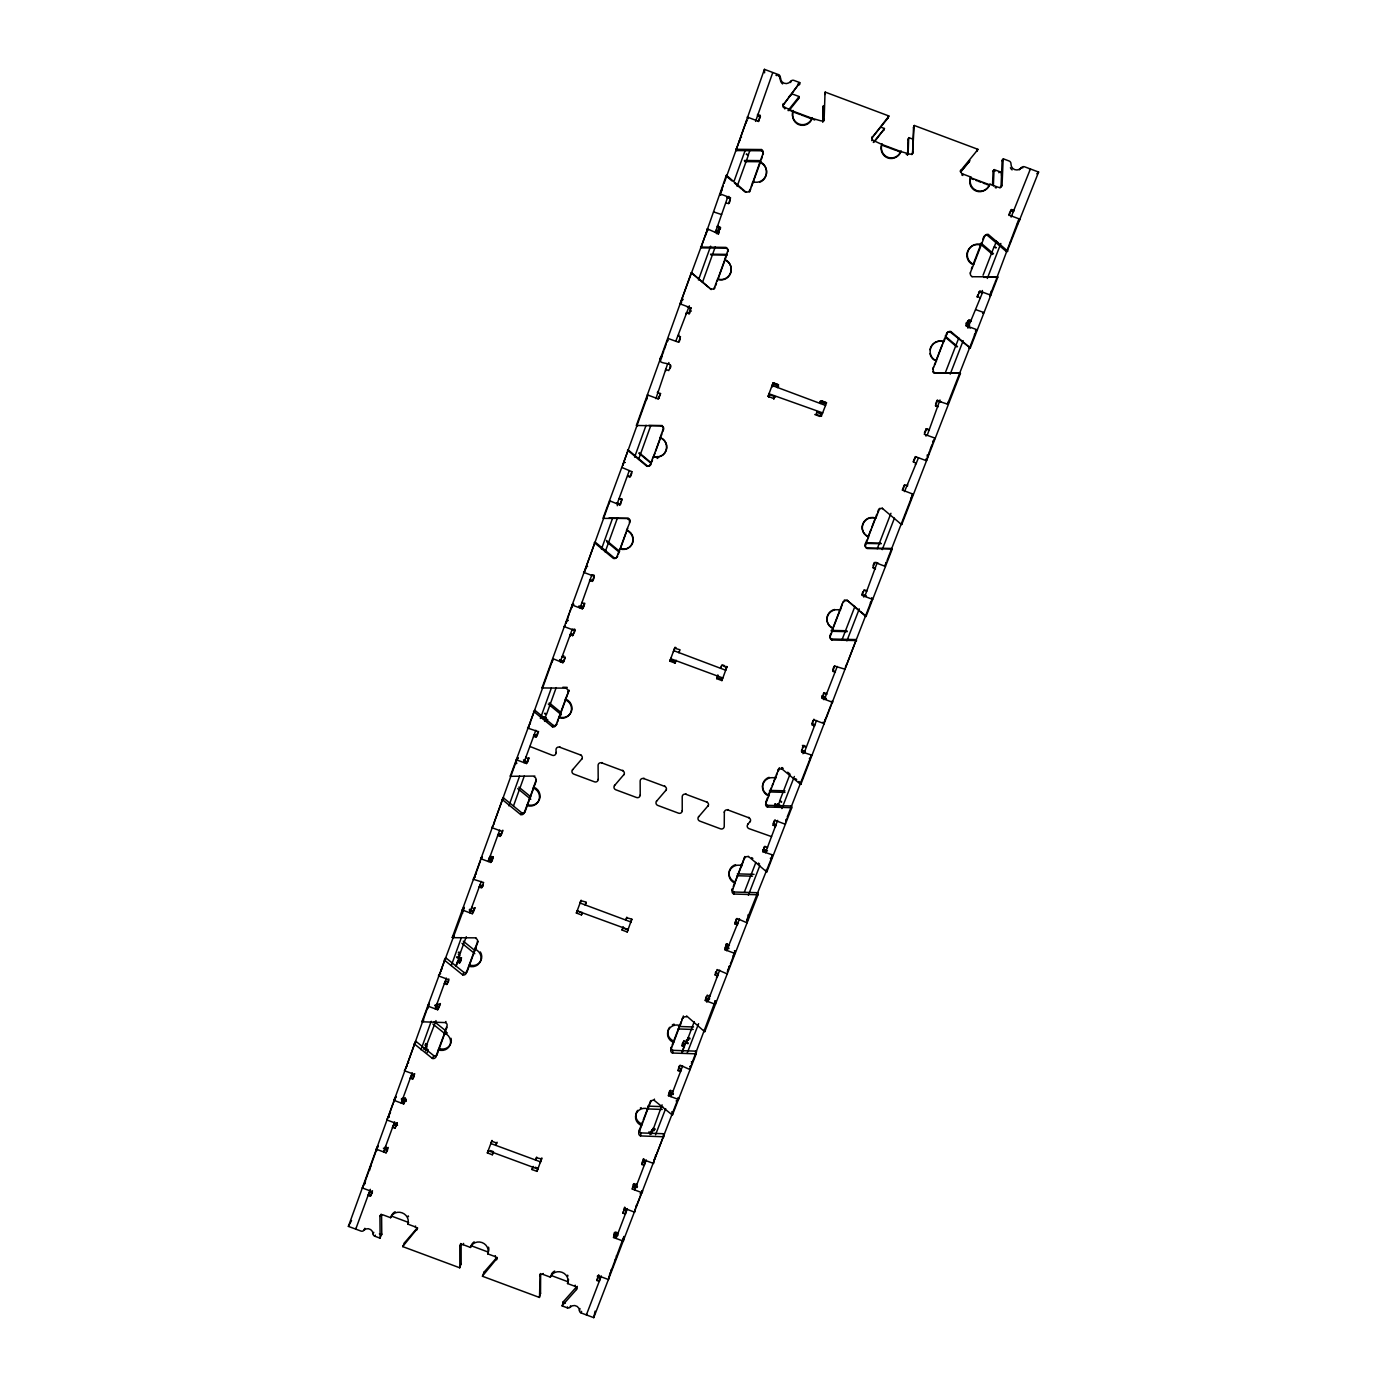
<?xml version="1.0" encoding="UTF-8"?>
<svg xmlns="http://www.w3.org/2000/svg" width="1387" height="1387" viewBox="0 0 1387 1387"><rect width="100%" height="100%" fill="white"/><g stroke="black" fill="none" stroke-linecap="round" stroke-linejoin="round"><path stroke-width="1.5" d="M829.929 635.957A2.791 2.774 -19.2 0 0 831.663 639.026L855.502 639.563A2.809 2.774 -20.5 0 1 856.299 639.736L800.836 784.366A2.774 2.705 0.3 0 1 800.126 783.984L782.077 769.057L782.077 767.739M783.447 107.562A3.034 2.913 -77 0 1 783.239 104.979L799.328 83.359A3.051 2.93 -76.5 0 0 799.744 82.579L793.953 80.411A3.051 2.93 -76.8 0 0 790.677 81.365A6.12 5.86 -77.2 0 1 780.344 77.481A3.051 2.93 -77.7 0 0 778.436 74.603L764.428 69.35L735.942 150.385A2.999 2.895 -80 0 0 736.757 150.559L761.463 150.767A2.999 2.895 -78.3 0 1 763.145 154.616L763.058 153.402A3.017 2.913 -78.4 0 0 761.359 149.536L736.549 149.311A3.017 2.913 -80 0 1 735.734 149.137M698.615 816.51L698.511 816.943A2.739 2.687 13 0 0 699.759 821.087L720.529 828.837A2.739 2.687 10.6 0 0 724.239 826.531L724.343 811.88M540.132 1274.012L539.526 1296.741A2.618 2.445 17.2 0 1 539.387 1297.434L482.468 1276.265L484.063 1272.122L496.979 1257.315M540.393 1293.828A2.601 2.427 17.2 0 0 540.531 1293.135L540.635 1273.543M783.239 103.54A3.051 2.913 -77 0 0 784.938 107.423L784.938 108.845A3.034 2.913 -77 0 1 784.453 108.619M777.622 820.376L765.468 852.71L765.572 850.214L767.479 850.924M777.812 805.708L777.83 804.113L777.101 805.986M748.287 856.264L766.161 871.452A2.739 2.67 6.1 0 0 766.855 871.834L791.717 807.841A2.757 2.705 2.6 0 0 790.937 807.667L767.427 807.026A2.757 2.705 5 0 1 765.815 803.541L768.745 795.965A9.674 9.484 4.2 0 1 763.11 783.724A9.674 9.484 4.2 0 1 775.576 778.246L778.523 769.109L777.743 771.172M773.287 823.739L775.697 824.624L775.662 826.392L773.096 824.988M775.576 778.246L775.593 777.466A9.64 9.449 4.1 0 0 774.761 777.205M773.096 825.421L775.038 819.96M774.622 806.61L775.35 803.784M773.183 855.103L762.902 851.739L763.11 849.572M790.33 95.703L790.347 95.339A2.93 2.809 -76.7 0 1 793.485 94.437L799.033 96.518L798.964 97.94A2.913 2.791 -76.4 0 1 798.565 98.685L788.96 110.7M790.659 82.526L790.677 81.365M771.415 857.738L770.322 858.31M771.553 836.604L748.963 828.628A2.757 2.687 7.5 0 1 747.853 824.363L747.888 823.913M822.699 121.779L823.445 105.655A2.93 2.809 -74.5 0 0 823.271 106.487L822.838 122.021M823.531 121.258A3.034 2.913 -74.7 0 0 824.103 120.288L825.022 92.981A3.051 2.93 -74.6 0 1 825.213 92.114L888.824 115.953L888.339 117.34A3.034 2.913 -70.9 0 1 887.923 118.12L871.729 138.128L888.408 116.716A3.051 2.93 -70.9 0 0 888.824 115.953M824.103 120.288L824.294 118.901A3.051 2.93 -74.7 0 1 820.515 120.738L812.245 118.363A10.628 10.194 -75.9 0 1 799.051 124.743A10.628 10.194 -75.9 0 1 793.139 111.203L784.938 107.423M766.161 871.452L766.213 870.36M766.855 871.834L766.924 869.892A2.739 2.653 6.1 0 1 766.317 869.58M767.444 846.781L767.41 847.7L764.861 846.278M907.566 155.119L908.104 139.706A2.913 2.791 -68.9 0 1 908.277 138.873L908.849 137.642L912.646 139.064M908.121 153.957L908.658 138.457A2.93 2.809 -68.9 0 1 908.849 137.642M911.796 154.616A3.034 2.913 -68.7 0 0 912.577 153.42L913.496 127.691A3.034 2.913 -68.9 0 1 913.686 126.841L914.293 125.489L977.887 149.311A3.051 2.93 -65.2 0 1 977.471 150.073L976.569 151.322A3.034 2.913 -65.2 0 0 976.985 150.542L977.887 149.311M912.577 153.42L914.102 126.338A3.051 2.93 -68.9 0 1 914.293 125.489M768.745 795.965L768.779 795.15A9.64 9.449 4.1 0 1 769.126 777.327M767.427 807.026L767.496 805.344A2.739 2.687 5 0 1 765.901 801.877L767.462 797.785M992.503 185.373L993.092 171.537A2.913 2.791 -63.3 0 1 993.283 170.705L994.202 169.613L999.75 171.693A2.93 2.809 -63.1 0 1 1001.535 174.433A5.86 5.6 -62.7 0 0 1002.212 177.397M993.369 185.875L994.011 170.428A2.93 2.809 -63.3 0 1 994.202 169.613M999.992 187.921A3.034 2.913 -62.8 0 0 1001.033 186.551L1002.125 160.892A3.034 2.913 -63.2 0 1 1002.316 160.042L1003.338 158.829L1009.112 160.996A3.051 2.93 -63 0 1 1010.967 163.874A6.12 5.843 -62.6 0 0 1021.3 167.74A3.051 2.93 -62.1 0 1 1024.612 166.804L1038.62 172.057L1006.91 251.827A2.999 2.895 -59.7 0 1 1006.182 251.411L987.423 235.374A2.999 2.895 -61.4 0 0 983.643 237.16L982.759 239.431M1001.033 186.551L1002.038 185.477L1003.13 159.696A3.051 2.93 -63.2 0 1 1003.338 158.829M765.815 803.541L765.901 801.877M798.565 98.685L798.635 97.263A2.93 2.809 -76.4 0 0 799.033 96.518M783.239 104.979L799.328 83.359M799.744 82.579L799.658 84.122A3.051 2.913 -76.5 0 1 799.259 84.902M757.909 894.91L758.013 892.864A2.722 2.635 7.4 0 0 757.233 892.691L734.052 892.014A2.722 2.635 9.3 0 1 732.457 888.582L732.249 890.61A2.739 2.653 9.3 0 0 733.844 894.043L757.129 894.736A2.739 2.653 7.4 0 1 757.909 894.91L704.804 1031.633A2.705 2.583 11.3 0 1 704.128 1031.269L686.582 1015.925M757.129 894.736L757.233 892.691M748.217 914.674L749.136 915.732L748.182 915.385M747.628 919.009L747.073 922.806L736.913 918.471M747.853 824.363L750.055 821.468M750.02 821.902A2.757 2.687 7.6 0 0 748.807 817.758L748.841 817.324M739.514 918.87L726.632 950.719M732.249 890.61L735.11 883.172A9.588 9.328 8.9 0 1 729.51 871.123A9.588 9.328 8.9 0 1 741.82 865.748L744.871 856.507L733.238 886.588M737.693 922.719L737.503 924.886L734.954 923.933L735.162 921.766L737.693 922.719L737.19 924.019M733.636 955.071L732.96 955.955M741.82 865.748L741.924 864.794A9.553 9.293 8.9 0 0 741.091 864.534M727.308 973.033L727.221 973.917L717.131 969.548M727.481 971.316L728.244 968.958M729.458 945.223L726.857 944.842M733.844 894.043L734.052 892.014M735.11 883.172L735.214 882.167A9.553 9.293 8.9 0 1 735.526 864.638M726.233 947.754L726.961 943.853M726.094 946.784L726.441 943.853M734.451 952.938L735.283 950.806L735.127 953.528L724.968 949.748L725.557 946.558M714.842 1000.668L715.796 1001.033L715.415 1004.327L705.289 1000.564L706.191 996.577M719.697 970.189L707.821 1001.501L708.237 998.207L709.659 998.744M715.467 972.651L717.981 973.587L717.72 975.963L715.172 975.009L715.813 971.732M713.82 1006.685L714.27 1004.951M709.884 995.12L709.693 996.646L707.249 995.086M704.128 1031.269L704.319 1029.795M704.804 1031.633L705.029 1029.847M825.213 92.114L824.832 94.489A3.034 2.913 -74.6 0 1 825.005 93.622M696.135 1053.981L696.499 1051.294A2.67 2.566 11.8 0 0 695.737 1051.138L672.955 1050.358A2.67 2.566 13.1 0 1 671.36 1047.029L670.892 1049.682A2.687 2.566 13.1 0 0 672.487 1053.028L695.372 1053.808A2.687 2.566 11.8 0 1 696.135 1053.981L672.452 1114.94A2.67 2.549 12.8 0 1 671.776 1114.576L654.213 1100.376L654.456 1099.111M695.372 1053.808L695.737 1051.138M692.356 1061.748L691.367 1061.748M724.274 812.297A2.757 2.687 10 0 1 727.984 809.991L728.036 809.557M690.57 1065.962L690.05 1069.602L680.115 1065.181M678.728 1097.776L678.468 1099.44L668.447 1095.713L668.794 1093.58M688.004 1043.7L686.184 1043.024L694.263 1021.647M677.185 1100.619L676.128 1100.983M682.647 1065.944L670.944 1096.649L671.568 1092.852L673.441 1093.545M686.184 1043.024L686.704 1039.643L688.524 1040.319M678.59 1067.903L681.086 1068.84L680.653 1071.579L678.139 1070.643L678.815 1067.314M682.404 1052.3L684.935 1044.238L682.525 1043.353L682.976 1042.192M672.452 1114.94L672.92 1112.01A2.67 2.531 12.8 0 1 672.279 1111.68M684.537 1046.786L682.109 1045.885L683.999 1040.631M682.109 1045.885L682.525 1043.353M671.776 1114.576L672.244 1111.646M672.972 1090.823L672.799 1091.881L670.406 1090.234M576.472 1286.893L563.417 1301.647L562.151 1305.913L567.335 1307.837A2.618 2.445 16 0 0 570.23 1307.161A5.236 4.889 15.7 0 1 579.471 1310.611A2.618 2.445 15.4 0 0 581.205 1312.986L593.74 1317.65L664.425 1133.907A2.653 2.514 13.1 0 0 663.662 1133.734L641.089 1132.919A2.653 2.514 14.2 0 1 639.511 1129.625L640.985 1125.811M639.511 1129.625L638.922 1132.624A2.67 2.531 14.2 0 0 640.499 1135.918L663.177 1136.751L663.662 1133.734M670.892 1049.682L673.683 1042.469A9.432 9.033 13 0 1 668.101 1030.749A9.432 9.033 13 0 1 680.185 1025.6L683.375 1015.977M680.185 1025.6L680.393 1024.317L673.683 1042.469M654.543 1158.769L653.606 1163.485L643.637 1159.775L643.811 1158.804M672.487 1053.028L672.955 1050.358M642.597 1190.757L642.233 1192.768L632.299 1189.075L632.767 1186.665M641.123 1193.531L640.083 1193.843M651.543 1133.89L662.084 1104.815M646.273 1159.931L634.778 1189.994L635.593 1185.712L637.448 1186.405M651.092 1133.734L651.803 1129.902L654.04 1130.734M635.333 1208.753L634.691 1212.186L624.774 1208.493L624.982 1207.47M642.875 1161.543L644.886 1162.289L644.314 1165.409L641.817 1164.473L642.372 1161.56M636.893 1183.718L636.581 1185.313L634.258 1183.596M623.855 1236.476L623.422 1241.174L613.539 1237.499L614.441 1232.384M638.922 1132.624L641.644 1125.533A9.345 8.877 14.2 0 1 636.096 1113.969A9.345 8.877 14.2 0 1 648.041 1108.941L651.04 1100.567M698.511 816.943L708.046 805.795M622.746 1240.671L621.844 1242.197M635.142 1185.07L633.165 1185.244L633.703 1183.822M648.041 1108.941L648.336 1107.485L641.644 1125.533M627.409 1208.597L616.019 1238.418L616.938 1233.893L617.856 1234.239M616.643 1256.934L616.417 1255.599M640.499 1135.918L641.089 1132.919M707.977 806.211A2.757 2.687 12.6 0 0 706.729 802.05L706.815 801.634M624.635 1207.245L623.63 1209.845L626.109 1210.764L625.45 1214.076L622.971 1213.157L623.3 1211.492M609.118 1276.595L608.529 1279.56L598.681 1275.901L598.872 1275.017M617.978 1232.939L615.516 1232.02M611.008 1271.446L610.8 1270.093M593.74 1317.65L594.208 1315.431M594.312 1314.893L595.11 1311.131M597.658 1276.942L600.12 1277.843L599.357 1281.397L596.895 1280.496L598.334 1275.225M601.317 1275.936L586.372 1314.911L586.58 1313.992M726.684 666.471L726.753 667.684L721.708 665.067L720.581 668.326L720.841 667.234M673.718 650.642L725.782 670.268L726.112 668.811M581.205 1312.986L581.569 1311.374M579.471 1310.611L579.957 1308.548M721.899 680.584L722.159 679.439L716.975 677.515L716.698 678.642L721.899 680.584L727.013 666.592M562.151 1305.913A2.618 2.445 16.1 0 1 562.515 1305.288L576.507 1289.494L577.235 1286.356M570.23 1307.161L570.56 1305.791M576.507 1289.494A2.618 2.445 15.9 0 0 574.929 1286.286L575.189 1285.16M567.335 1307.837L567.543 1306.918M574.929 1286.286L567.543 1283.547L567.994 1281.761A9.172 8.565 16.5 0 0 568.514 1279.438M717.668 676.058L717.946 674.949L716.698 678.642M656.64 800.854L656.502 801.27A2.739 2.687 18.2 0 0 657.75 805.414L678.538 813.181A2.739 2.687 15.6 0 0 682.231 810.858L682.335 810.441M682.231 810.858L682.213 796.606A2.757 2.687 15.3 0 1 685.906 794.283L686.01 793.884M539.63 1275.78A2.618 2.445 17.2 0 1 542.958 1274.393L550.344 1277.132L550.83 1275.364L567.994 1281.761M539.387 1297.434L540.531 1293.135M542.958 1274.393L543.219 1273.509M631.969 919.148L626.716 917.795M623.075 927.14L622.104 930.07L627.184 931.96L631.761 919.39L630.652 922.754M716.68 233.675L719.177 227.017M622.104 930.07L623.196 927.071M656.502 801.27L666.037 790.122M626.889 917.258L625.797 920.257L626.699 917.5M665.916 790.521A2.757 2.687 18.1 0 0 664.668 786.36L664.789 785.961M872.146 136.828A3.034 2.93 -71.1 0 0 873.81 140.694L873.914 142.167M533.163 1166.415L532.019 1169.536L536.977 1171.374L537.879 1168.634M541.849 1157.902L540.289 1162.601M541.641 1158.908L536.422 1157.833L535.538 1160.173L536.682 1157.053M718.501 233.97L719.142 232.062M719.992 229.531L720.633 227.624M482.468 1276.265A2.618 2.445 19.2 0 1 482.815 1275.641L497.257 1258.044M496.667 1259.795A2.618 2.445 19.1 0 0 495.072 1256.57L495.367 1255.703M874.85 141.301L884.039 129.251A2.93 2.809 -70.9 0 0 884.438 128.506L880.624 127.067M887.923 118.12L888.408 116.716M884.438 128.506L883.987 129.789A2.913 2.791 -70.9 0 1 883.588 130.517M495.072 1256.57L487.687 1253.831L488.293 1252.114A9.172 8.565 19.8 0 0 488.553 1247.19M966.982 326.517L969.374 319.964M381.581 1214.388L381.772 1234.083L379.986 1238.14L374.802 1236.216A2.618 2.445 23.6 0 1 373.051 1233.823A5.236 4.889 23.8 0 0 363.793 1230.373A2.618 2.445 24.1 0 1 360.915 1231.049L348.38 1226.385L415.563 1041.238A2.653 2.514 26.3 0 1 416.239 1041.602L433.854 1055.732A2.653 2.514 25.2 0 0 437.2 1054.293L444.187 1034.979M414.019 1043.856A2.67 2.531 26.3 0 1 414.696 1044.22L432.38 1058.42A2.67 2.531 25.2 0 0 435.743 1056.963L438.327 1049.82A9.345 8.894 25.3 0 0 450.116 1044.723A9.345 8.894 25.3 0 0 444.395 1033.09L446.995 1025.912A2.67 2.549 25.6 0 0 445.348 1022.583L422.74 1021.82A2.67 2.549 26.7 0 1 421.995 1021.647L445.556 957.81A2.687 2.566 27.6 0 1 446.25 958.174L463.986 972.495A2.687 2.566 26.3 0 0 467.367 971.021L478.047 941.548M476.157 937.855L453.012 937.681A2.705 2.583 28.1 0 1 452.249 937.525L503.1 797.802A2.722 2.653 31.9 0 1 503.793 798.184L521.789 812.851A2.722 2.653 29.9 0 0 525.032 811.742M534.879 776.061L511.057 776.304A2.739 2.67 33.1 0 1 510.277 776.131L534.602 710.231A2.757 2.687 36.6 0 1 535.295 710.612L553.413 725.47A2.739 2.687 34.1 0 0 556.898 723.893L555.927 725.21A2.757 2.705 34 0 1 552.425 726.788L534.22 711.878A2.757 2.705 36.5 0 0 533.527 711.496M566.572 688.16L542.82 687.952A2.774 2.722 38.8 0 1 542.04 687.796L595.04 542.161A2.809 2.774 60.1 0 1 595.751 542.56L614.112 557.782A2.791 2.774 58.6 0 0 617.683 556.135L616.955 556.742A2.809 2.791 58.5 0 1 613.366 558.389L594.919 543.097A2.809 2.774 60 0 0 594.208 542.698M629.057 518.79A2.809 2.791 67.7 0 0 628.363 518.409L603.813 518.391A2.826 2.791 66.5 0 1 603.016 518.218L628.155 450.116A2.843 2.809 79.2 0 1 628.866 450.515L647.365 465.945A2.843 2.809 81.1 0 0 650.971 464.264L650.382 464.472A2.843 2.826 81 0 1 646.758 466.153L628.172 450.654A2.861 2.809 79 0 0 627.461 450.255M662.761 431.721L663.541 429.537A2.861 2.809 86.8 0 0 661.876 425.878L637.222 425.497A2.878 2.826 83.7 0 1 636.425 425.324L691.298 272.702A2.947 2.878 -84.3 0 1 692.026 273.1L710.976 289.19M727.967 251.688A2.947 2.861 -80.8 0 0 726.199 248.169L701.753 247.874A2.947 2.861 -82.9 0 1 700.938 247.718L726.303 175.386A2.999 2.895 -80.8 0 1 727.031 175.802L746.067 192.169M363.949 1184.741L377.836 1146.13M391.827 1107.207L388.325 1116.968L389.244 1117.298M392.278 1105.976L393.197 1103.393M393.596 1102.318L394.463 1099.874M394.914 1098.643L395.815 1097.602M405.94 1067.973L429.12 1003.547M440.268 972.547L440.529 973.761M440.615 971.559L441.638 968.715M442.02 967.641L464.16 908.104M474.978 875.995L474.995 877.451M475.446 874.712L476.539 871.695M476.833 870.88L477.752 868.314M477.978 867.69L479.174 864.361M479.399 863.702L480.509 860.616M480.977 859.333L481.896 856.767L480.613 858.64L490.79 862.437L491.657 861.136M493.737 823.861L516.588 760.301M516.97 759.278L517.975 758.481M529.036 725.713L529.314 726.979M529.401 724.673L530.527 721.621M530.892 720.547L552.772 659.709M565.983 622.971L566.468 621.619M567.924 617.579L567.37 620.683M568.375 616.296L569.398 613.505M569.849 612.204L570.82 609.517M571.305 608.165L572.762 604.125L573.733 604.489M584.447 571.652L608.095 505.874M608.841 503.828L609.604 501.661M622.694 465.304L623.474 463.137M647.244 397.011L623.821 462.148L624.809 462.512M662.345 355.02C651.769 367.659 677.48 359.32 669.175 369.566M662.605 354.292L663.697 351.292M664.2 349.871L665.223 347.045M665.517 346.195L666.315 343.993M667.251 341.375L667.771 339.954M706.624 231.889L680.098 303.857L690.83 307.879L690.137 311.468M707.041 230.762L708.063 230.103M720.651 195.012L720.39 193.625M720.807 192.481L722.038 189.065M722.436 187.921L723.268 185.65M724.083 183.361L746.709 120.461M365.457 1181.1L364.989 1183.857M369.982 1168.495L371.022 1165.6M376.935 1149.182L377.975 1146.286M389.088 1115.408L388.187 1117.194M389.4 1114.541L390.475 1112.443M393.735 1102.006L394.619 1099.995M394.931 1099.128L395.884 1096.476L393.735 1100.255L403.669 1103.965L405.68 1099.926M406.339 1067.296L407.102 1065.303M407.847 1063.222L408.628 1062.511M428.323 1006.303L429.294 1003.616M440.823 971.541L441.794 968.837M462.721 913.097L461.767 912.75L462.547 911.138M463.206 909.317L463.969 907.185L462.166 909.959L472.291 913.721L473.608 911.623L469.205 909.976M475.065 876.324L473.21 879.237L483.699 882.531M475.741 874.469L476.4 872.631M481.22 859.229L482 857.079M493.651 824.658L494.431 822.491M516.484 763.63L515.531 763.266L516.692 760.579M517.143 759.33L518.201 757.943M529.14 725.973L527.563 728.071L538.139 731.573M529.591 724.707L530.51 722.194M552.061 662.24L552.754 660.316M566.035 623.422L566.607 621.809M567.075 620.526L568.167 620.561M571.565 608.043L572.137 606.431M572.484 605.46L573.559 604.038M584.967 570.768L586.025 567.838M586.493 566.537L587.585 566.59M608.945 504.105L609.534 502.458M622.867 465.408L623.457 463.743M623.942 462.426L625.034 462.46M646.359 400.063L647.088 398.052M647.816 396.023L647.365 394.879L658.166 398.884M660.316 361.279L660.923 359.58M661.287 358.574L662.258 355.852M667.216 342.052L667.84 340.352M680.705 304.551L681.693 301.829M682.196 300.459L683.184 299.263M705.688 235.114L706.694 232.34M707.179 230.953L707.11 228.768L718.206 233.657L716.195 232.895M720.581 193.712L720.581 195.29M721.205 191.961L721.968 189.863M739.132 142.115L740.017 139.654M740.658 137.885L741.542 137.018M746.085 122.819L746.847 120.686M667.598 363.931L655.878 398.658M675.798 341.185L689.339 305.834M368.89 1194.207L369.653 1192.092L372.097 1193.011L372.409 1192.144M393.162 1126.885L394.047 1124.389L396.526 1125.308L397.358 1122.985M410.795 1077.976L411.696 1075.462L414.019 1076.329M420.954 1049.751L431.218 1021.283M444.776 983.695L445.695 981.146L448.192 982.083L448.747 980.574M451.33 965.508L461.403 937.543M479.885 886.31L480.353 885.01L482.884 885.946L483.317 884.733M498.384 834.974L498.852 833.674L501.4 834.61L500.187 836.396L497.638 835.442L498.852 833.674M508.873 805.864L519.622 776.061M533.579 737.347L534.55 734.659L537.116 735.613L537.462 734.677M540.375 718.466L551.332 688.091M569.953 636.442L570.941 633.703L573.524 634.674L572.623 635.627L570.005 634.657L570.941 633.703M589.891 581.153L590.377 579.783L592.995 580.754L589.544 580.477L590.377 579.783M601.421 549.183L612.326 518.911M627.635 476.435L630.357 476.66M634.587 457.138L646.082 425.254M658.392 391.134L657.317 392.452L660.524 393.561L659.675 395.919M665.639 371.022L665.621 369.375L668.811 370.589M680.393 336.885L678.226 336.087L678.763 334.631M686.08 314.312C685.542 309.734 690.05 316.444 690.015 311.815M698.441 280.001L710.647 246.158M719.714 229.479L720.217 228.092L717.53 227.087L718.05 225.613M734.33 180.466L744.958 151.01M384.84 1150.482L385.777 1147.864L384.858 1147.517M402.351 1101.885L403.305 1099.25L401.45 1098.556M436.333 1007.603L437.096 1005.523L435.223 1004.812M470.869 911.814L471.528 909.993L469.638 909.283M489.264 860.824L489.923 858.986L488.241 861.5L499.736 830.033M524.702 762.503L525.378 760.613L523.471 759.903M560.851 662.258L561.544 660.333L559.602 659.605M580.39 608.043L580.858 606.76L578.899 606.032M617.284 505.718L618.117 503.412L616.643 502.857M668.274 364.261L668.881 362.562M728.799 196.382L728.175 198.133L726.649 197.561M403.634 1102.076L405.195 1097.724M490.651 860.79L492.298 857.287L490.426 856.577M488.97 858.622L491.414 859.715L492.298 857.287M369.653 1192.092L367.936 1195.299L370.398 1196.218L372.496 1190.792M377.975 1145.87L376.154 1149.147L386.037 1152.84L388.135 1147.413M394.047 1124.389L392.434 1127.336L394.914 1128.255L397.011 1122.829M403.669 1103.965L405.767 1098.539M411.696 1075.462L410.136 1078.219L412.632 1079.138L414.73 1073.711M429.242 1003.338L427.612 1006.008L437.651 1009.753L440.199 1003.547M445.695 981.146L444.273 983.522L446.787 984.458L448.885 979.031M472.291 913.721L474.718 907.792M480.353 885.01L479.052 887.004L481.601 887.94L483.37 883.016M490.79 862.437L493.044 856.785M500.187 836.396L502.805 830.206M517.715 757.753L516.189 759.712L526.471 763.543L528.707 757.961M534.55 734.659L533.475 736.029L536.041 737L537.879 731.92M552.72 658.565L562.845 662.709L565.185 657.039M572.623 635.627L574.929 629.993M572.762 604.125L571.843 604.923L582.28 608.824L584.655 603.172M592.145 581.465L594.347 575.969M609.621 500.776L619.764 504.885L622.087 499.389M627.895 475.741L629.837 476.972L631.935 471.58M658.027 398.849L660.524 393.561M688.854 313.393L690.83 307.879M717.911 232.808L719.94 227.225L717.235 226.202L717.53 227.087M728.591 203.664L730.55 197.804L719.697 193.747L719.992 194.769M758.221 121.501L760.249 115.468L757.51 114.445L757.631 115.832L760.353 116.855L759.712 118.623M405.299 1100.654L405.663 1099.648L403.842 1098.972M439.436 1006.373L440.407 1003.668M473.938 910.722L475.047 907.67M492.142 860.946L493.044 857.773M501.505 834.298L502.735 830.9M526.471 763.543L527.806 761.446M528.031 760.804L529.054 757.978M537.567 734.364L538.589 731.521M564.041 661.01L565.185 657.802M574.114 633.061L574.929 630.808M582.28 608.824L583.268 607.679M583.632 606.708L584.673 603.796M593.099 580.425L594.277 577.165M619.764 504.885L620.735 503.862M621.081 502.857L621.601 499.961M630.634 476.382L631.831 473.071M658.704 398.606L659.553 396.249M669.661 368.214L670.302 365.44M679.179 341.843L680.289 338.775M718.206 233.657L719.212 230.866M729.146 203.352L730.273 200.213M758.689 121.467L759.33 119.698M424.89 1049.491L436.003 1020.607M455.577 966.392L458.456 959.856L460.865 960.758L461.177 959.891M456.566 957.463L458.369 958.14L466.292 936.71M513.537 805.83L524.303 775.992M556.204 687.588L546.703 713.941L544.848 713.23M605.165 551.974L617.527 517.732M638.54 459.513L650.711 425.757M702.463 282.411L715.311 246.782M737.121 186.378L748.391 155.171L746.431 154.442M749.934 150.351L748.339 154.772L746.379 154.044M913.183 152.189A3.034 2.913 -68.6 0 1 909.369 154.009L900.891 151.564A10.611 10.194 -69.9 0 1 887.628 157.91A10.611 10.194 -69.9 0 1 881.803 144.404L873.81 140.694M425.549 1051.034L426.693 1047.861M456.202 966.098L459.478 957.03M544.554 721.379L545.923 717.582L544.068 716.888M427.127 1052.75L428.219 1049.699L424.387 1048.277M457.138 962.058L459.548 962.959L461.559 957.758M547.085 720.668L547.657 719.437M444.135 960.099A2.687 2.583 27.6 0 1 444.811 960.463L462.634 974.836A2.687 2.566 26.3 0 0 466.032 973.362L475.481 947.962A9.414 9.015 26.4 0 1 476.261 948.292M468.667 966.098A9.432 9.033 26.4 0 0 480.578 960.879A9.432 9.033 26.4 0 0 474.822 949.089L477.787 941.218M501.903 799.432A2.739 2.653 31.9 0 1 502.597 799.814L520.662 814.55A2.739 2.653 29.9 0 0 524.113 812.99L533.735 787.14A9.57 9.31 30.3 0 1 539.526 799.241A9.57 9.31 30.3 0 1 527.389 804.668M526.835 805.5A9.588 9.328 30.3 0 0 538.988 800.056A9.588 9.328 30.3 0 0 533.197 787.937L536.197 780.014M555.927 725.21L565.619 699.117A9.657 9.466 34.9 0 1 571.427 711.392A9.657 9.466 34.9 0 1 559.169 716.94M558.684 717.582A9.674 9.484 34.9 0 0 570.976 712.034A9.674 9.484 34.9 0 0 565.15 699.724L568.861 690.865A2.757 2.705 36.5 0 0 569.017 690.137M616.955 556.742L619.798 548.853A9.865 9.761 62.9 0 0 632.351 543.063A9.865 9.761 62.9 0 0 626.491 530.406L630.045 522.015A2.809 2.791 67.7 0 0 629.646 519.379M650.382 464.472L653.277 456.444A10.004 9.882 84.4 0 0 665.968 450.515A10.004 9.882 84.4 0 0 660.091 437.651L663.003 429.589A2.861 2.826 86.7 0 0 661.322 425.913M710.872 288.999A2.947 2.878 -82.2 0 0 714.565 287.248L717.582 278.943A10.333 10.056 -81.3 0 0 730.533 272.771A10.333 10.056 -81.3 0 0 724.621 259.525L727.638 251.186A2.965 2.878 -80.9 0 0 725.938 247.389L701.389 247.094A2.965 2.878 -82.9 0 1 700.574 246.921M749.847 190.712L752.812 181.662A10.524 10.16 -78.5 0 0 765.919 175.334A10.524 10.16 -78.5 0 0 759.989 161.898L763.058 153.402M438.327 1049.82L445.106 1031.807A9.328 8.877 25.3 0 1 447.394 1033.02M759.989 161.898L752.881 182.2A10.507 10.125 -78.5 0 0 753.748 182.495M444.898 1033.055L445.591 1031.113M446.302 1029.171L446.995 1027.247M525.24 811.308L536.249 780.881M557.643 721.829L558.389 719.784M559.134 717.72L565.116 701.215M565.861 699.152L568.861 690.865M618.446 554.02L619.226 551.887M619.989 549.755L626.161 532.712M626.941 530.58L627.722 528.43M651.751 462.096L652.531 459.929M653.312 457.779L654.889 453.445M655.67 451.278L660.385 438.24M661.183 436.073L661.963 433.906M715.692 285.601L716.507 283.364M717.304 281.128L724.621 260.947M725.436 258.693L727.065 254.202M749.899 191.163L750.731 188.875M751.563 186.604L760.665 161.481M761.48 159.193L762.313 156.904M657.178 458.49L657.923 456.41M657.767 458.161L658.114 457.207M967.606 324.939L969.652 325.546M630.946 921.991L580.078 903.024M493.078 1152.84L492.316 1154.764L487.357 1152.909L492.004 1140.426M576.368 913.027L577.235 910.912L582.297 912.802L581.448 914.917L576.368 913.027L580.928 900.718L586.233 902.105M669.817 661.131L670.302 660.091L675.504 662.015L675.018 663.09L669.817 661.131L674.619 648.214L676.058 647.573M774.414 395.624L773.443 398.433L768.069 396.335L773.114 382.743L778.454 384.736L777.466 387.614M491.241 1142.715L491.882 1140.964M577.235 910.912L628.103 929.515L627.184 931.96M579.835 903.648L580.997 900.804M670.302 660.091L671.031 658.149M673.406 651.717L675.088 647.209M768.138 396.439L769.317 393.232M771.952 386.123L773.148 382.899L778.471 384.892M768.658 397.271L769.612 394.671L775.558 396.977M772.524 386.834L773.495 384.216L778.644 386.279M492.316 1154.764L493.495 1151.643M497.049 1142.212L495.8 1145.385L496.667 1143.044L491.709 1141.189M581.448 914.917L582.349 912.455M586.007 902.625L585.106 905.087L585.938 903.006M675.018 663.09L676.145 660.247M773.807 399.283L774.744 396.578M769.005 393.787L822.751 412.927M670.719 658.721L722.87 678M488.172 1150.707L537.861 1169.05L536.977 1171.374M540.566 1161.873L490.842 1143.529M417.452 1227.72L404.675 1242.596L402.767 1246.618L459.704 1267.787A2.618 2.445 20.3 0 0 459.843 1267.094L459.79 1246.063A2.618 2.445 20.4 0 1 463.102 1244.676L470.47 1247.433L471.129 1245.717A9.172 8.565 19.8 0 1 474.163 1241.85M532.019 1169.536L532.903 1167.195M817.151 411.61L815.989 414.332L821.468 416.308M820.22 403.461L821.243 400.739L826.583 402.733L821.295 416.325M537.861 1169.05L541.571 1158.786M614.666 785.198L614.493 785.597A2.739 2.687 23.4 0 0 615.759 789.758L636.546 797.508A2.739 2.687 20.8 0 0 640.222 795.184L640.361 794.786M459.704 1267.787L461.16 1263.609L461.125 1243.966M641.73 1123.886L642.458 1121.979M643.204 1120.072L650.607 1100.879M672.123 1045.087L681.138 1021.682M681.884 1019.74L682.647 1017.781M768.259 795.739L771.415 787.573M772.195 785.527L772.992 783.464M773.773 781.418L775.368 777.327M776.148 775.264L776.945 773.218M830.067 635.454L830.865 633.356M831.68 631.241L842.29 603.744M866.025 542.178L866.858 540.028M867.69 537.879L871.001 529.279M871.834 527.129L875.145 518.513M875.977 516.363L876.809 514.196M877.642 512.046L878.474 509.879A2.861 2.809 -46.1 0 1 879.982 508.301M933.538 367.104L932.688 369.323L936.537 360.863A10.333 10.056 -58.3 0 1 930.816 347.704A10.333 10.056 -58.3 0 1 943.958 341.601L947.148 333.331A2.965 2.878 -58.7 0 1 950.91 331.58L969.617 347.461A2.965 2.878 -56.7 0 0 970.345 347.86L997.842 277.036A2.999 2.895 -58.9 0 0 997.028 276.863L971.94 276.724M934.387 364.885L935.254 362.666M936.104 360.447L942.102 344.86M942.969 342.641L944.686 338.185M945.553 335.949L947.148 333.331M971.403 268.905L972.27 266.633M973.154 264.38L981.008 243.973M735.214 882.167L741.924 864.794M768.779 795.15L775.593 777.466M981.32 244.753L973.743 264.362A10.524 10.142 -61.2 0 1 968.022 250.995A10.524 10.142 -61.2 0 1 981.32 244.753L984.562 236.327A3.017 2.913 -61.3 0 1 988.376 234.524L1007.205 250.648A3.017 2.895 -59.7 0 0 1007.95 251.047M856.611 640.707A2.809 2.774 -20.4 0 0 855.831 640.551L831.888 639.996A2.809 2.774 -19 0 1 830.276 636.425L833.292 628.588A9.865 9.761 -23.2 0 1 827.623 616.001A9.865 9.761 -23.2 0 1 840.349 610.297L843.105 601.629M849.017 601.889L846.729 599.982L865.332 616.071A2.826 2.791 -26.7 0 0 866.043 616.469L892.17 549.183A2.861 2.809 -38.7 0 0 891.373 549.009L867.187 548.524A2.843 2.809 -40.5 0 1 865.575 544.883L868.643 536.925A10.004 9.865 -43.8 0 1 862.957 524.147A10.004 9.865 -43.8 0 1 875.821 518.287L878.907 510.295A2.861 2.826 -46 0 1 882.6 508.613L882.288 508.335M970.189 272.996L973.743 264.362M463.102 1244.676L463.605 1243.411M640.222 795.184L640.153 780.916A2.757 2.687 20.8 0 1 643.828 778.592L643.984 778.194M774.657 804.997L775.125 803.784M649.983 1134.601L651.803 1129.902M681.849 1052.213L686.704 1039.643M744.438 891.945L755.88 862.385M789.792 774.761L779.685 800.871L781.54 801.565M841.788 640.361L854.912 606.414M877.243 548.715L890.939 513.294M945.154 373.19L958.816 337.891M983.054 275.233L993.942 247.094L995.901 247.84M996.299 240.974L996.507 241.893M996.334 241.442L994.254 246.851L996.213 247.579M821.763 696.517L823.965 696.447M633.322 1184.394L634.657 1185.261M821.815 697.47L822.075 695.737M642.857 1160.191L643.429 1158.734M669.262 1091.985L669.73 1090.789M678.937 1067.002L679.387 1065.823M726.147 945.032L726.632 943.819M735.751 920.24L736.22 919.009M763.596 848.324L764.185 846.763M773.252 823.358L774.345 820.549M811.932 755.204L801.599 751.823L801.755 749.743M802.362 748.148L803.35 745.617M812.106 723.008L813.094 720.46M831.437 703.764L832.477 701.094L832.685 702.325L822.266 698.424L822.716 695.598M823.202 694.315L823.826 692.72M832.911 669.245L834.038 666.332M862.038 594L862.922 591.712M873.082 565.48L874.226 562.515M903.578 486.716C907.029 479.867 900.354 496.373 903.318 487.374M913.287 461.611L914.588 458.265M914.726 457.918L915.836 456.739L913.339 462.01L916.426 463.137L915.264 464.368M924.453 432.796L925.233 430.768M925.753 429.415L929.342 429.779L926.013 428.739M935.584 404.05L936.502 401.675M936.901 400.652L948.014 404.276M966.098 325.234L967.155 322.477M967.432 321.784L968.663 320.31L971.368 321.316L967.831 320.744M977.176 296.575L977.852 294.842M978.528 293.125L979.95 291.149L990.803 295.206L989.85 295.778L990.717 293.507M1009.008 214.396L1010.083 211.587M596.895 1280.496L598.681 1275.901M613.539 1237.499L615.343 1232.87M622.971 1213.157L624.774 1208.493M632.299 1189.075L634.102 1184.394M641.817 1164.473L643.637 1159.775M668.447 1095.713L670.285 1090.945M678.139 1070.643L679.994 1065.857M705.289 1000.564L707.162 995.71M715.172 975.009L717.062 970.137M724.968 949.748L726.979 944.772L728.851 945.466M734.954 923.933L736.861 918.992M762.902 851.739L764.844 846.746M801.599 751.823L803.489 745.46M812.019 723.702L814.446 724.621L814.585 725.956L811.984 724.985L813.909 719.194M822.266 698.424L824.19 692.824M832.876 670.32L835.373 672.279L832.772 671.308L834.714 665.864M871.643 598.126L872.666 599.375L862.142 595.439L864.084 589.995M873.116 567.37L875.492 568.757L872.856 567.768L874.902 562.481L885.461 566.433L884.369 565.393M924.401 434.2L926.672 428.791M935.445 405.697L937.716 400.219M966.063 326.084L968.663 320.31M977.141 297.13L979.95 291.149M1009.025 215.505L1011.539 209.558L1014.278 210.581L1013.221 211.535L1010.499 210.529L1011.539 209.558M633.651 1186.873L634.761 1183.995M599.305 1279.941L600.12 1277.843M615.377 1237.932L616.938 1233.893M625.156 1213.226L626.109 1210.764M634.691 1188.035L635.593 1185.712M643.915 1164.768L644.886 1162.289M655.531 1134.791L665.673 1108.612M670.771 1094.932L671.568 1092.852M680.115 1071.371L681.086 1068.84M687.085 1053.357L698.597 1023.658M706.711 1002.125L708.237 998.207M716.49 977.454L717.981 973.587M748.373 895.187L759.799 865.661M764.844 852.086L765.572 850.214M774.674 827.293L775.697 824.624M781.904 808.586L794.352 776.477M802.952 753.713L804.061 750.852L805.032 751.217M813.926 725.973L814.446 724.621M823.878 699.689L824.624 697.765L826.08 698.32M834.61 672.539L835.147 671.169M846.885 640.863L859.281 608.876M863.65 597.017L864.292 595.387L866.251 596.115M874.538 569.502L875.076 568.098M882.219 549.668L894.459 518.097M904.497 491.605L918.506 457.745M907.549 484.288L907.566 486.005L904.515 484.774M925.979 436.125L926.377 435.119M939.987 399.976L927.244 435.206M950.199 374.178L963.185 340.665M967.831 328.095L982.672 292.172L981.753 292.744M970.519 321.767L971.368 319.565M982.395 290.507L981.459 292.934L982.464 293.316M987.284 278.475L1000.842 243.471M609.587 1274.549L610.367 1272.555M615.1 1260.35L615.759 1258.633M623.422 1238.938L624.306 1236.649M635.957 1206.638L636.737 1204.609M641.54 1192.248L642.112 1190.792M655.34 1156.723L656.138 1154.678L655.496 1155.527M677.567 1099.492L678.243 1097.706M691.385 1063.864L692.2 1061.783M714.964 1003.13L715.796 1001.033M728.834 967.432L729.423 965.907M748.339 917.171L749.171 915.021M771.9 856.49L772.507 854.947M785.701 820.983L786.429 819.11M787.157 817.22L811.1 756.123M810.199 757.857L809.349 758.62M810.684 756.591L811.187 755.326M824.624 720.685L825.248 719.09M831.524 702.914L832.269 700.99M845.359 667.286L846.243 665.032M870.36 602.877L871.001 601.247M871.764 599.288L872.146 598.317M885.617 563.59L886.137 562.29M910.618 499.233L911.398 497.222M911.9 495.905L912.421 494.57M925.788 460.155L926.429 458.473M927.209 456.462L927.244 454.936M932.775 442.141L933.434 440.459M947.98 402.976L948.517 401.623M974.42 334.891L974.957 333.504M975.754 331.458L977.332 329.881L966.531 325.841M989.677 295.604L990.613 293.194M991.011 292.154L991.688 290.42M1010.447 242.101L1010.984 240.697M1017.33 224.382L1018.006 222.631M1018.682 220.88L1020.277 219.302L1009.355 215.21M609.24 1276.005L623.474 1237.551M635.766 1207.678L639.546 1197.969M639.996 1196.808L642.337 1190.757M654.144 1160.382L678.538 1097.55M690.83 1065.892L689.824 1066.638M691.576 1063.95L692.338 1062.009M692.72 1061.038L715.068 1001.622M727.464 971.559L728.435 969.028M728.938 967.762L729.597 966.028M730.377 964.052L731.4 961.416M731.642 960.758L733.862 955.071M734.347 953.805L735.335 951.257L734.382 950.893M771.64 857.755L746.587 920.413M772.039 856.733L772.819 854.704M785.735 821.468L786.516 819.44M824.71 721.084L825.23 719.749M825.75 718.414L828.334 711.756M828.594 711.063L830.917 705.099M845.706 666.991L871.036 601.767M871.868 599.652L871.625 598.334M885.01 565.792L886.258 562.567M887.056 560.521L912.871 494.015M929.377 451.538L926.516 460.744L915.247 456.583M929.931 450.082L931.058 447.169M931.301 446.545L932.203 444.239M932.948 442.332L933.486 440.927M934.023 439.523L935.254 438.205L924.436 434.339M975.148 333.643L947.46 404.328M975.581 332.533L975.65 330.227M991.168 292.38L992.034 290.126M992.485 288.999L994.67 283.347M995.12 282.22L995.987 279.949M996.438 278.822L1018.509 219.961M882.149 508.214L901.03 524.113A2.861 2.826 -43.2 0 0 901.758 524.494L960.428 373.38A2.947 2.861 -55.3 0 0 959.613 373.207L934.301 373.051A2.93 2.861 -57.3 0 1 932.723 371.543M459.79 1246.063L460.779 1243.515M487.357 1152.909L488.363 1150.43M965.959 323.708L966.479 322.477M580.009 903.18L581.136 900.198M679.318 651.734L678.867 652.757L680.046 649.792L674.619 648.214M614.493 785.597L624.011 774.449M908.104 139.706L908.658 138.457M913.496 127.691L914.102 126.338M402.767 1246.618A2.618 2.445 22.4 0 1 403.114 1245.994L417.643 1228.188M416.793 1230.078A2.618 2.445 22.3 0 0 415.181 1226.854L415.563 1226.021M623.838 774.83A2.757 2.687 23.7 0 0 622.59 770.669L622.763 770.288M415.181 1226.854L407.813 1224.114L408.489 1222.658M673.649 650.798L674.29 649.463M379.986 1238.14A2.618 2.445 23.4 0 0 380.125 1237.447L379.917 1216.347A2.618 2.445 23.6 0 1 383.211 1214.96L390.597 1217.699L391.394 1216.052A9.172 8.565 23 0 1 395.174 1211.701M374.802 1236.216L375.322 1235.158M373.051 1233.823L373.779 1232.349M379.917 1216.347L380.957 1214.301M572.692 769.542L572.467 769.906A2.739 2.687 28.4 0 0 573.75 774.085L594.538 781.835A2.739 2.687 26 0 0 598.196 779.511L598.386 779.13M363.793 1230.373L364.868 1228.293M598.196 779.511L598.092 765.225A2.757 2.687 26.4 0 1 601.75 762.885L601.941 762.521M356.338 1227.998L355.748 1229.125L370.312 1189.335M370.398 1196.218L372.097 1193.011M348.38 1226.385L351.535 1220.525M386.037 1152.84L387.684 1149.788L383.384 1148.193M385.777 1147.864L383.575 1151.921L394.601 1121.788M435.743 1056.963L437.2 1054.293M362.753 1186.925L362.215 1187.913L372.063 1191.589M362.926 1186.596L364.087 1184.481M385.777 1146.303L385.257 1147.24L387.736 1148.159M394.914 1128.255L396.023 1126.227M432.38 1058.42L433.854 1055.732M444.395 1033.09L445.106 1031.807M369.635 1169.328L369.67 1170.281M405.091 1100.637L405.663 1099.648M376.588 1150.014L376.623 1150.95M403.028 1101.937L403.86 1100.463M403.305 1099.25L401.19 1103.029L412.234 1072.792M412.632 1079.138L413.985 1076.728M403.288 1097.602L405.368 1099.25M445.348 1022.583L445.973 1021.473M387.701 1118.043L386.678 1119.881L396.595 1123.574M425.341 1049.664L426.537 1047.549M427.144 1046.492L425.029 1045.451M466.032 973.362L466.708 972.183M462.634 974.836L463.986 972.495M405.68 1068.423L404.363 1070.695L414.332 1074.405M474.822 949.089L475.481 947.962M437.651 1009.753L439.02 1007.43M437.096 1005.523L435.154 1008.817L446.371 978.095M414.696 1044.22L416.239 1041.602M437.252 1003.39L439.384 1004.951M572.467 769.906L581.985 758.776M446.787 984.458L448.192 982.083M459.548 962.959L460.865 960.758M421.995 1021.647L423.503 1019.116M422.74 1021.82L423.694 1020.243M427.889 1007.499L427.855 1008.505M458.369 958.14L459.808 955.764M581.777 759.14A2.757 2.687 29 0 0 580.494 754.961L580.72 754.597M440.355 972.79L438.448 975.876L448.521 979.621M444.811 960.463L446.25 958.174M471.528 909.993L469.76 912.785L481.254 881.421M452.249 937.525L453.653 935.323A2.687 2.583 28.1 0 0 454.26 935.479M453.012 937.681L454.225 935.774M471.857 907.358L474.059 908.832M482.243 886.952L482.884 885.946M524.113 812.99L524.962 811.724M491.969 860.668L488.553 859.246M491.414 859.715L493.061 857.218M520.662 814.55L521.789 812.851M490.339 856.074L492.576 857.495M529.869 746.449L552.39 755.308A2.757 2.687 31.6 0 0 556.048 752.794L556.291 752.447M556.048 752.794L556.014 749.535A2.757 2.687 31.4 0 1 559.654 747.194L559.897 746.83M493.113 825.716L491.761 827.606L501.99 831.42M960.497 170.826L961 170.098A3.034 2.913 -65.1 0 0 962.665 173.964L970.865 177.051A10.645 10.212 -63.9 0 0 976.639 190.556A10.645 10.212 -63.9 0 0 990.006 184.211L998.207 187.28A3.051 2.913 -62.7 0 0 1002.038 185.477M968.577 162.348L969.409 161.221A2.93 2.809 -65.2 0 0 969.808 160.476L968.993 161.62A2.913 2.791 -65.2 0 1 968.577 162.348L960.74 171.919M962.665 173.964L961.884 175.022L962.855 175.473M502.597 799.814L503.793 798.184M552.425 726.788L553.413 725.47M525.378 760.613L523.905 762.59L535.833 730.273M526.419 756.626L525.725 757.545L528.291 758.498M510.277 776.131L511.092 775.073M536.041 737L537.116 735.613M990.006 184.211L989.52 184.748A10.611 10.194 -63.9 0 1 976.188 191.077A10.611 10.194 -63.9 0 1 970.432 177.605L970.865 177.051M544.935 718.813L545.802 717.738M788.024 110.544L798.635 97.263M873.307 142.48L884.039 129.251M960.185 171.242L977.471 150.073M960.532 172.005L969.409 161.221M534.22 711.878L535.295 710.612M993.092 171.537L994.011 170.428M1002.125 160.892L1003.13 159.696M998.848 172.716L999.75 171.693M542.04 687.796L543.028 686.704M562.845 662.709L563.798 661.651L559.932 660.195M561.544 660.333L560.244 661.738L572.346 629.022M1019.237 169.838A6.085 5.825 -62.6 0 0 1020.208 168.902L1021.3 167.74M1029.466 169.907L1030.402 168.971L1011.123 217.083M1036.765 173.843L1038.62 172.057M565.012 625.658L564.058 626.56L574.478 630.444M583.806 606.83L581.933 606.084M580.269 607.298L591.85 574.912M581.76 602.443L584.152 603.622M983.643 237.16L984.562 236.327M987.423 235.374L988.376 234.524M584.586 571.531L583.563 572.311L594.035 576.229M1006.182 251.411L1007.205 250.648M983.66 277.365L997.028 276.863M997.842 277.036L996.872 277.695A2.982 2.878 -58.9 0 0 996.057 277.521M980.28 297.858L977.8 296.714M975.737 309.648L984.059 312.578L982.603 313.341M946.402 333.712A2.947 2.861 -58.8 0 1 950.164 331.978L950.91 331.58M618.117 503.412L617.128 503.914L629.299 470.592M619.226 498.505L621.688 499.58M950.164 331.978L969.617 347.461M970.345 347.86L969.496 348.189A2.947 2.861 -56.7 0 1 968.767 347.79M824.624 403.478L819.682 401.502M621.913 467.471L631.761 471.632M934.301 373.051L959.613 373.207M960.428 373.38L959.631 373.588A2.93 2.861 -55.4 0 0 958.816 373.415M637.222 425.497L637.864 425.48A2.861 2.809 83.8 0 1 637.066 425.306L636.425 425.324M744.386 160.476L760.752 160.615M744.559 161.603L760.839 161.759M710.577 254.185L726.771 254.376M710.89 254.913L727.013 255.104M648.839 425.358L662.362 425.549M609.049 518.044L628.363 518.409M866.355 542.906L880.797 543.184M865.263 543.392L881.213 543.721M865.575 544.883L865.193 544.328A2.843 2.809 -40.6 0 0 866.823 547.952L890.887 548.437A2.843 2.809 -38.8 0 1 891.685 548.611L892.17 549.183M831.16 630.409L846.902 630.756M831.368 631.293L847.18 631.657M562.827 687.258L567.214 687.363M769.49 790.399L784.955 790.815M769.438 791.942L784.955 792.376M767.496 805.344L790.902 805.986A2.739 2.687 2.6 0 1 791.682 806.159L791.717 807.841M737.312 873.862L754.043 874.347M737.121 875.734L752.517 876.185M678.486 1026.467L693.552 1026.987M678.052 1028.946L693.188 1029.466M647.781 1106.115L662.709 1106.653M647.226 1108.907L662.223 1109.444M563.868 655.86L562.099 656.588L564.7 657.559M804.131 745.53L805.084 745.894M802.397 745.426L803.333 745.773M803.576 746.709L806.107 746.882M801.513 750.367L805.379 751.823M544.502 713.646L546.374 714.34L544.606 719.229L543.201 718.709M781.54 802.085L779.685 801.391L777.795 806.246L778.731 806.593M777.205 803.871L779.685 804.789M543.08 718.119L547.414 719.749M775.333 804.789L779.667 806.402M775.038 820.393L785.337 824.242L785.337 823.15M559.654 747.194L580.494 754.961M601.75 762.885L622.59 770.669M643.828 778.592L664.668 786.36M685.906 794.283L706.729 802.05M727.984 809.991L748.807 817.758M523.731 760.631L527.58 762.07M762.989 849.884L766.179 851.081M515.912 762.781L516.866 763.127M491.778 856.525L493.165 857.045M726.389 943.992L728.244 944.686M489.126 857.634L491.466 858.518M726.823 946.246L728.695 946.957M726.042 947.182L728.851 948.223M725.21 947.477L728.695 948.777M622.78 927.903L627.843 929.775M705.619 998.085L709.398 999.507M458.681 952.071L460.501 952.748M688.108 1037.545L689.928 1038.222M458.247 952.8L460.068 953.476M687.987 1038.395L689.807 1039.071M458.317 954.551L459.686 955.054M456.999 956.735L461.247 958.313M683.895 1041.273L688.143 1042.851M434.738 1005.644L439.107 1007.274M668.915 1092.869L673.284 1094.499M425.67 1043.561L427.473 1044.238M653.034 1128.22L655.271 1129.07M425.202 1044.411L427.005 1045.07M652.844 1129.191L654.647 1129.85M648.873 1131.879L652.705 1133.3M423.538 1048.988L424.439 1049.318M404.033 1099.406L405.854 1100.082M401.38 1099.666L406.304 1101.365M633.235 1185.972L637.257 1187.48M490.443 1150.551L493.217 1151.574M535.226 1167.213L537.376 1168.027M396.197 1124.788L397.549 1125.273M614.25 1234.101L617.943 1235.488M597.294 1276.231L598.196 1276.56M391.394 1216.052L408.576 1222.45M471.129 1245.717L488.293 1252.114M379.379 1233.927L381.633 1234.777A2.601 2.427 23.4 0 0 381.772 1234.083M563.157 1302.289L565.359 1303.121M775.94 75.245L777.015 75.644M798.149 83.567L799.571 84.087M1002.316 160.042L1003.39 160.441M993.283 170.705L994.999 171.364M793.139 111.203L812.245 118.363M881.803 144.404L900.891 151.564M970.432 177.605L989.52 184.748M791.058 111.151L792.601 111.723M794.3 112.347L800.264 114.584M801.443 115.034L803.836 115.919M805.015 116.369L810.979 118.606M813.701 119.629L814.724 120.01M882.756 145.479L888.72 147.715M889.899 148.166L892.292 149.05M893.488 149.501L895.863 150.385M897.06 150.836L899.435 151.738M906.248 154.286L907.271 154.668M971.195 178.594L973.57 179.495M975.963 180.379L977.141 180.83M978.338 181.281L980.713 182.165M983.106 183.067L985.481 183.951M986.677 184.402L989.052 185.286M995.172 187.592L996.195 187.973M758.186 121.172L747.264 117.08L748.113 118.71M996.993 242.066L997.981 242.448M727.412 197.543L730.117 198.549M979.066 291.738L982.429 292.986M728.522 203.421L726.025 203.213M715.553 230.45L717.547 231.196M967.71 327.02L970.397 328.025M687.241 306.891L691.246 308.382M937.023 400.306L941.027 401.814M689.911 310.567L691.367 311.104M935.618 405.68L938.288 406.686L935.584 405.992M686.6 312.855L689.27 313.861M821.069 400.826L826.392 402.819M772.108 385.465L825.56 405.455M816.804 412.39L820.948 413.829L819.908 416.429L814.776 414.522M658.374 397.982L659.345 398.346M902.278 490.044L913.305 494.257M875.804 562.342L878.439 563.33M620.752 498.627L622.069 499.112M865.783 590.168L866.806 591.174L864.17 590.186M616.556 503.048L620.492 504.521M861.795 594.659L866.372 596.375M592.908 574.807L594.208 575.293M834.766 666.124L845.03 669.21M826.028 692.807L826.86 694.246L824.259 693.275M581.361 606.622L583.268 607.333M822.179 696.534L824.086 697.245M579.09 606.483L583.164 607.991M822.092 697.21L826.149 698.719M580.113 607.783L581.066 608.13M722.783 665.032L724.742 665.743M573.941 628.987L574.912 629.351M823.219 722.038L824.381 723.737L813.961 719.853M668.274 338.532L678.59 342.26L680.445 336.712L678.226 336.087M432.865 1024.022L445.626 1034.269M434.27 1021.578L445.92 1030.94M463.275 941.166L475.013 950.65M461.975 943.299L474.822 953.684M518.859 787.105L530.753 796.814M517.767 788.631L530.788 799.259M751.737 857.599L752.846 858.518M758.429 863.095L759.556 864.014M549.269 702.862L561.232 712.693M548.281 704.059L561.388 714.808M782.077 767.548L783.204 768.467M787.695 772.195L789.949 774.05M795.566 778.679L796.693 779.615M798.929 781.47L800.056 782.407M606.431 540.445L619.66 551.402M606.795 541.866L618.966 551.974M639.424 452.977L650.52 462.235M638.818 453.133L651.075 463.362M850.162 602.842L859.264 610.453M860.408 611.407L864.968 615.204A2.809 2.774 -26.8 0 0 865.661 615.603L866.043 616.469M691.298 272.702L691.714 273.36A2.93 2.861 -84.2 0 1 692.442 273.776L708.861 287.612M710.04 288.6L711.202 289.588M726.303 175.386L726.545 176.496A2.982 2.878 -80.8 0 1 727.204 176.843L732.007 180.917M734.382 182.928L741.473 188.944M742.652 189.95L745.01 191.943M945.188 336.105L957.515 346.594M945.605 337.422L956.77 346.906M981.042 243.089L993.473 253.717M980.176 243.869L992.555 254.445M901.03 524.113L900.51 523.645A2.861 2.809 -43.3 0 0 901.221 524.026L901.758 524.494M877.121 562.845L864.777 596.427L864.292 595.387M714.565 287.248L714.877 287.837A2.93 2.861 -82.2 0 1 713.889 289.19M864.968 615.204L865.332 616.071M715.397 232.288L727.828 196.781L728.088 197.804M713.611 211.916L721.569 214.534M855.502 639.563L855.831 640.551M719.94 227.225L720.217 228.092M727.031 175.802L727.273 176.843M831.663 639.026L831.888 639.996M837.245 666.471L824.745 698.58M736.549 149.311L736.757 150.559M816.527 720.494L804.183 752.794L804.061 750.852M755.568 121.397L772.663 72.835M761.359 149.536L761.463 150.767M760.249 115.468L760.353 116.855M764.428 69.35L764.601 72.835M800.767 782.979L800.836 784.366M800.091 782.996L800.126 783.984M790.902 805.986L790.937 807.667M778.436 74.603L778.454 75.591M780.344 77.481L780.344 79.059A6.085 5.825 -77.2 0 0 782.597 83.931M566.277 688.524A2.774 2.722 36.5 0 1 567.942 692.044M778.506 770.635A2.774 2.722 2.5 0 1 782.077 769.057M778.748 768.675A2.757 2.705 2.5 0 1 779.719 767.739M934.994 372.843A2.947 2.861 -57.3 0 1 933.364 369.098M972.148 276.55A2.999 2.895 -60.5 0 1 970.519 272.754M749.76 190.123A2.999 2.895 -79.2 0 1 746.015 191.909M749.673 191.649A2.982 2.878 -79.1 0 1 749.344 192.117M760.041 162.487A10.507 10.125 -78.5 0 1 759.66 182.252M972.478 264.362A10.489 10.125 -61.2 0 1 967.779 250.943A10.489 10.125 -61.2 0 1 980.852 245.152M930.001 353.702A10.316 10.038 -58.3 0 0 936.19 360.984L943.593 341.774A10.316 10.038 -58.3 0 0 929.966 349.68M901.169 150.94A10.645 10.229 -69.9 0 1 887.871 157.32A10.645 10.229 -69.9 0 1 882.028 143.78M871.92 140.694A3.034 2.913 -71.1 0 1 871.677 140.139M812.314 117.67A10.645 10.229 -75.9 0 1 799.085 124.067A10.645 10.229 -75.9 0 1 793.156 110.492M778.853 76.372A3.034 2.913 -77.7 0 1 779.563 76.926M780.17 77.932A3.034 2.913 -77.7 0 1 780.344 79.059M1020.208 168.902A3.034 2.913 -62.1 0 1 1022.878 167.81M1012.094 169.89A6.085 5.825 -62.6 0 1 1010.412 167.706M843.383 602.426A2.826 2.791 -27.6 0 1 847.024 600.779M844.094 600.346A2.809 2.774 -27.8 0 1 845.134 599.877M627.687 518.842A2.826 2.791 67.6 0 1 629.369 522.483M834.627 609.482A9.848 9.744 -23.3 0 0 833.171 628.138L840.21 609.864A9.848 9.744 -23.3 0 0 839.378 609.604M744.715 858.276A2.739 2.67 8 0 1 748.234 856.733M534.272 776.928A2.739 2.67 31.2 0 1 535.937 780.396M663.177 1136.751A2.67 2.531 13.2 0 1 663.922 1136.907M650.798 1101.815A2.67 2.549 13.9 0 1 654.213 1100.376M682.976 1018.353A2.705 2.583 12.6 0 1 686.444 1016.879M475.828 938.41A2.705 2.583 26.8 0 1 477.475 941.79M480.353 951.933A9.414 9.015 26.4 0 1 469.326 964.936M451.052 1038.308A9.328 8.877 25.3 0 1 439.055 1048.485M673.909 1041.152A9.414 9.015 13 0 1 669.574 1027.282M672.348 1024.889A9.414 9.015 13 0 1 674.117 1024.143M641.938 1124.042A9.328 8.859 14.2 0 1 637.604 1110.363M640.361 1108.022A9.328 8.859 14.2 0 1 641.21 1107.624M390.597 1217.699A9.189 8.582 23 0 1 402.143 1212.845A9.189 8.582 23 0 1 407.813 1224.114M404.328 1243.203A2.601 2.427 22.4 0 1 404.675 1242.596M461.16 1263.609A2.601 2.427 20.3 0 1 461.021 1264.303M470.47 1247.433A9.189 8.582 19.8 0 1 482.087 1242.579A9.189 8.582 19.8 0 1 487.687 1253.831M483.716 1272.746A2.601 2.427 19.2 0 1 484.063 1272.122M550.344 1277.132A9.189 8.582 16.5 0 1 562.012 1272.312A9.189 8.582 16.5 0 1 567.543 1283.547M563.07 1302.254A2.601 2.427 16.1 0 1 563.417 1301.647M408.142 1215.827A9.172 8.565 23 0 1 408.524 1216.659M551.523 1273.959A9.172 8.565 16.5 0 1 554.679 1271.029M567.647 1275.156A9.172 8.565 16.5 0 1 568.011 1276.005M790.347 95.339A5.86 5.617 -77.1 0 1 788.7 96.761M823.08 107.857A2.913 2.791 -74.5 0 1 823.271 107.042M626.837 530.163L620.162 548.576A9.848 9.744 63 0 0 632.68 542.785A9.848 9.744 63 0 0 626.837 530.163M660.351 437.616L653.572 456.358A9.986 9.865 84.5 0 0 666.228 450.446A9.986 9.865 84.5 0 0 660.351 437.616M724.742 259.889L717.72 279.255A10.316 10.038 -81.2 0 0 730.654 273.1A10.316 10.038 -81.2 0 0 724.742 259.889M875.613 518.079L868.453 536.665A9.986 9.848 -43.8 0 1 862.783 523.905A9.986 9.848 -43.8 0 1 875.613 518.079"/></g></svg>
